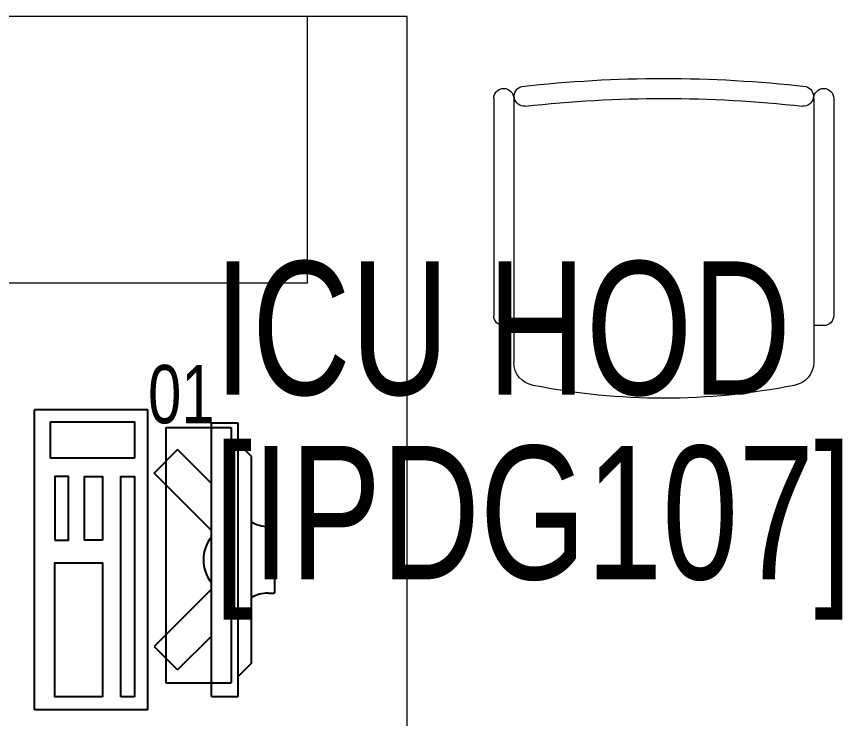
# Model space of a CAD drawing. Header units: millimetres. Extents: x 26027 to 581921, y 7230 to 233891.
# Drawn here: x 474523 to 475762, y 179278 to 180330 of the extents above; entities that cross this region are included whole.
import ezdxf

# ---------------------------------------------------------------- set-up
doc = ezdxf.new("R2010")
doc.units = ezdxf.units.MM
doc.header["$LTSCALE"] = 5
doc.linetypes.add('HIDDEN', pattern=[9.525, 6.35, -3.175])
doc.layers.add('72_EGR_BASE_TEXT', color=7, linetype='Continuous', lineweight=5)
doc.layers.add('Medical Equipment and Furniture', color=163, linetype='Continuous', lineweight=0)
doc.layers.add('GE-ARCHITECTURAL_ELEMENTS', color=8, linetype='Continuous')
doc.styles.add('X3G_ENTITY_257CFD', font='swisscl.ttf', dxfattribs={"height": 200})
doc.styles.add('X3G_ENTITY_2587EA', font='swisscl.ttf', dxfattribs={"height": 200})

# ---------------------------------------------------------------- blocks, each defined once
blk = doc.blocks.new('ITCWLS1-P')
at = {"layer": 'GE-ARCHITECTURAL_ELEMENTS'}
for p, q in [((-0.17, 0.45), (-0.17, 0)), ((-0.17, 0.45), (0, 0.45)), ((0, 0.45), (0, 0)), ((-0.2651, 0.43, 0), (-0.3051, 0.43, 0)), ((-0.3051, 0.43, 0), (-0.3051, 0.02, 0)), ((-0.2651, 0.43, 0), (-0.2651, 0.02, 0)), ((-0.1496, 0.4305), (-0.1291, 0.4305)), ((-0.1291, 0.4305), (-0.1291, 0.4089)), ((-0.197, 0.4094), (-0.295, 0.4094)), ((-0.295, 0.0264), (-0.295, 0.4094)), ((-0.197, 0.0264), (-0.197, 0.4094)), ((-0.3251, 0.38, 0), (-0.3051, 0.4, 0)), ((-0.3251, 0.38, 0), (-0.3251, 0.07, 0)), ((-0.3503, 0.275), (-0.3596, 0.275)), ((-0.3596, 0.175), (-0.3596, 0.275)), ((-0.3503, 0.175), (-0.3596, 0.175)), ((-0.3251, 0.07, 0), (-0.3051, 0.05, 0)), ((-0.197, 0.0264), (-0.295, 0.0264)), ((-0.3051, 0.02, 0), (-0.2651, 0.02, 0)), ((-0.17, 0), (0, 0))]:
    blk.add_line(p, q, dxfattribs=at)
at = {"layer": 'GE-ARCHITECTURAL_ELEMENTS', "extrusion": (2.48281e-10, 3.18408e-10, -1)}
for p, q in [((-0.2651, 0.3395), (-0.2144, 0.3902)), ((-0.1791, 0.3548), (-0.2144, 0.3902)), ((-0.2651, 0.2688), (-0.1791, 0.3548))]:
    blk.add_line(p, q, dxfattribs=at)
at = {"layer": 'GE-ARCHITECTURAL_ELEMENTS', "extrusion": (2.48281e-10, -3.18408e-10, -1)}
for p, q in [((-0.2651, 0.1812), (-0.1791, 0.0952)), ((-0.2651, 0.1105), (-0.2144, 0.0598)), ((-0.1791, 0.0952), (-0.2144, 0.0598))]:
    blk.add_line(p, q, dxfattribs=at)
at = {"layer": 'GE-ARCHITECTURAL_ELEMENTS'}
for points in [[(-0.1291, 0.4089), (-0.1291, 0.1), (-0.1496, 0.1), (-0.1496, 0.4305)], [(-0.1496, 0.1), (-0.1496, 0.1), (-0.1496, 0.1), (-0.1496, 0.1), (-0.1496, 0.1), (-0.1496, 0.1), (-0.1496, 0.1), (-0.1496, 0.1), (-0.1496, 0.1)], [(-0.1496, 0.1), (-0.1496, 0.1), (-0.1496, 0.1), (-0.1496, 0.1), (-0.1496, 0.1), (-0.1496, 0.1), (-0.1496, 0.1), (-0.1496, 0.1), (-0.1496, 0.1), (-0.1496, 0.1), (-0.1496, 0.1), (-0.1496, 0.1), (-0.1496, 0.1), (-0.1496, 0.1), (-0.1496, 0.1), (-0.1496, 0.1), (-0.1496, 0.1), (-0.1496, 0.1)], [(-0.1496, 0.1), (-0.1496, 0.1), (-0.1496, 0.1), (-0.1496, 0.1), (-0.1496, 0.1), (-0.1496, 0.1), (-0.1496, 0.1), (-0.1496, 0.1), (-0.1496, 0.1), (-0.1496, 0.1)], [(-0.1496, 0.1), (-0.1496, 0.1), (-0.1496, 0.1), (-0.1496, 0.1), (-0.1496, 0.1), (-0.1496, 0.1), (-0.1496, 0.1)], [(-0.1496, 0.1), (-0.1496, 0.1), (-0.1496, 0.1), (-0.1496, 0.1), (-0.1496, 0.1), (-0.1496, 0.1), (-0.1496, 0.1), (-0.1496, 0.1), (-0.1496, 0.1), (-0.1496, 0.1)], [(-0.1496, 0.1), (-0.1496, 0.1), (-0.1496, 0.1), (-0.1496, 0.1), (-0.1496, 0.1), (-0.1496, 0.1), (-0.1496, 0.1), (-0.1496, 0.1), (-0.1496, 0.1), (-0.1496, 0.1), (-0.1496, 0.1), (-0.1496, 0.1), (-0.1496, 0.1), (-0.1496, 0.1), (-0.1496, 0.1)], [(-0.1496, 0.1), (-0.1496, 0.1), (-0.1496, 0.1), (-0.1496, 0.1), (-0.1496, 0.1), (-0.1496, 0.1), (-0.1496, 0.1), (-0.1496, 0.1), (-0.1496, 0.1), (-0.1496, 0.1)], [(-0.1496, 0.1), (-0.1496, 0.1), (-0.1496, 0.1), (-0.1496, 0.1), (-0.1496, 0.1), (-0.1496, 0.1), (-0.1496, 0.1), (-0.1496, 0.1), (-0.1496, 0.1), (-0.1496, 0.1)], [(-0.1496, 0.1), (-0.1496, 0.1), (-0.1496, 0.1), (-0.1496, 0.1), (-0.1496, 0.1), (-0.1496, 0.1), (-0.1496, 0.1), (-0.1496, 0.1), (-0.1496, 0.1), (-0.1496, 0.1), (-0.1496, 0.1), (-0.1496, 0.1), (-0.1496, 0.1), (-0.1496, 0.1), (-0.1496, 0.1), (-0.1496, 0.1), (-0.1496, 0.1), (-0.1496, 0.1), (-0.1496, 0.1), (-0.1496, 0.1), (-0.1496, 0.1), (-0.1496, 0.1), (-0.1496, 0.1), (-0.1496, 0.1), (-0.1496, 0.1), (-0.1496, 0.1), (-0.1496, 0.1), (-0.1496, 0.1), (-0.1496, 0.1), (-0.1496, 0.1), (-0.1496, 0.1), (-0.1496, 0.1), (-0.1496, 0.1), (-0.1496, 0.1), (-0.1496, 0.1), (-0.1496, 0.1), (-0.1496, 0.1), (-0.1496, 0.1), (-0.1496, 0.1), (-0.1496, 0.1), (-0.1496, 0.1), (-0.1496, 0.1), (-0.1496, 0.1), (-0.1496, 0.1), (-0.1496, 0.1), (-0.1496, 0.1), (-0.1496, 0.1), (-0.1496, 0.1), (-0.1496, 0.1), (-0.1496, 0.1), (-0.1496, 0.1), (-0.1496, 0.1), (-0.1496, 0.1), (-0.1496, 0.1)], [(-0.1496, 0.1), (-0.1496, 0.1), (-0.1496, 0.1), (-0.1496, 0.1), (-0.1496, 0.1), (-0.1496, 0.1), (-0.1496, 0.1), (-0.1496, 0.1), (-0.1496, 0.1), (-0.1496, 0.1), (-0.1496, 0.1), (-0.1496, 0.1), (-0.1496, 0.1), (-0.1496, 0.1), (-0.1496, 0.1), (-0.1496, 0.1), (-0.1496, 0.1), (-0.1496, 0.1), (-0.1496, 0.1), (-0.1496, 0.1), (-0.1496, 0.1), (-0.1496, 0.1), (-0.1496, 0.1), (-0.1496, 0.1), (-0.1496, 0.1), (-0.1496, 0.1), (-0.1496, 0.1), (-0.1496, 0.1), (-0.1496, 0.1), (-0.1496, 0.1), (-0.1496, 0.1), (-0.1496, 0.1), (-0.1496, 0.1), (-0.1496, 0.1), (-0.1496, 0.1), (-0.1496, 0.1), (-0.1496, 0.1), (-0.1496, 0.1), (-0.1496, 0.1), (-0.1496, 0.1), (-0.1496, 0.1), (-0.1496, 0.1), (-0.1496, 0.1), (-0.1496, 0.1), (-0.1496, 0.1), (-0.1496, 0.1), (-0.1496, 0.1), (-0.1496, 0.1), (-0.1496, 0.1), (-0.1496, 0.1), (-0.1496, 0.1), (-0.1496, 0.1), (-0.1496, 0.1), (-0.1496, 0.1), (-0.1496, 0.1), (-0.1496, 0.1), (-0.1496, 0.1), (-0.1496, 0.1), (-0.1496, 0.1), (-0.1496, 0.1), (-0.1496, 0.1), (-0.1496, 0.1), (-0.1496, 0.1), (-0.1496, 0.1), (-0.1496, 0.1), (-0.1496, 0.1), (-0.1496, 0.1), (-0.1496, 0.1), (-0.1496, 0.1), (-0.1496, 0.1), (-0.1496, 0.1), (-0.1496, 0.1), (-0.1496, 0.1), (-0.1496, 0.1), (-0.1496, 0.1), (-0.1496, 0.1), (-0.1496, 0.1), (-0.1496, 0.1), (-0.1496, 0.1), (-0.1496, 0.1), (-0.1496, 0.1), (-0.1496, 0.1), (-0.1496, 0.1), (-0.1496, 0.1), (-0.1496, 0.1), (-0.1496, 0.1), (-0.1496, 0.1), (-0.1496, 0.1), (-0.1496, 0.1)], [(-0.1496, 0.1), (-0.1496, 0.1), (-0.1496, 0.1), (-0.1496, 0.1), (-0.1496, 0.1), (-0.1496, 0.1), (-0.1496, 0.1), (-0.1496, 0.1), (-0.1496, 0.1), (-0.1496, 0.1), (-0.1496, 0.1), (-0.1496, 0.1)], [(-0.1496, 0.1), (-0.1496, 0.1), (-0.1496, 0.1), (-0.1496, 0.1), (-0.1496, 0.1), (-0.1496, 0.1), (-0.1496, 0.1)], [(-0.1496, 0.1), (-0.1496, 0.1), (-0.1496, 0.1), (-0.1496, 0.1), (-0.1496, 0.1), (-0.1496, 0.1), (-0.1496, 0.1), (-0.1496, 0.1), (-0.1496, 0.1), (-0.1496, 0.1), (-0.1496, 0.1), (-0.1496, 0.1), (-0.1496, 0.1), (-0.1496, 0.1), (-0.1496, 0.1), (-0.1496, 0.1), (-0.1496, 0.1)], [(-0.1496, 0.1), (-0.1496, 0.1), (-0.1496, 0.1), (-0.1496, 0.1), (-0.1496, 0.1), (-0.1496, 0.1), (-0.1496, 0.1), (-0.1496, 0.1), (-0.1496, 0.1), (-0.1496, 0.1), (-0.1496, 0.1), (-0.1496, 0.1), (-0.1496, 0.1), (-0.1496, 0.1), (-0.1496, 0.1), (-0.1496, 0.1), (-0.1496, 0.1), (-0.1496, 0.1), (-0.1496, 0.1), (-0.1496, 0.1), (-0.1496, 0.1), (-0.1496, 0.1), (-0.1496, 0.1), (-0.1496, 0.1), (-0.1496, 0.1), (-0.1496, 0.1), (-0.1496, 0.1), (-0.1496, 0.1), (-0.1496, 0.1), (-0.1496, 0.1), (-0.1496, 0.1), (-0.1496, 0.1), (-0.1496, 0.1), (-0.1496, 0.1), (-0.1496, 0.1), (-0.1496, 0.1), (-0.1496, 0.1), (-0.1496, 0.1), (-0.1496, 0.1), (-0.1496, 0.1), (-0.1496, 0.1), (-0.1496, 0.1), (-0.1496, 0.1), (-0.1496, 0.1), (-0.1496, 0.1), (-0.1496, 0.1), (-0.1496, 0.1), (-0.1496, 0.1), (-0.1496, 0.1), (-0.1496, 0.1), (-0.1496, 0.1), (-0.1496, 0.1), (-0.1496, 0.1), (-0.1496, 0.1), (-0.1496, 0.1), (-0.1496, 0.1), (-0.1496, 0.1), (-0.1496, 0.1), (-0.1496, 0.1), (-0.1496, 0.1), (-0.1496, 0.1), (-0.1496, 0.1), (-0.1496, 0.1), (-0.1496, 0.1), (-0.1496, 0.1), (-0.1496, 0.1), (-0.1496, 0.1), (-0.1496, 0.1), (-0.1496, 0.1), (-0.1496, 0.1), (-0.1496, 0.1), (-0.1496, 0.1), (-0.1496, 0.1), (-0.1496, 0.1), (-0.1496, 0.1), (-0.1496, 0.1), (-0.1496, 0.1), (-0.1496, 0.1), (-0.1496, 0.1), (-0.1496, 0.1), (-0.1496, 0.1), (-0.1496, 0.1), (-0.1496, 0.1), (-0.1496, 0.1), (-0.1496, 0.1), (-0.1496, 0.1), (-0.1496, 0.1), (-0.1496, 0.1), (-0.1496, 0.1), (-0.1496, 0.1), (-0.1496, 0.1), (-0.1496, 0.1), (-0.1496, 0.1), (-0.1496, 0.1), (-0.1496, 0.1), (-0.1496, 0.1), (-0.1496, 0.1), (-0.1496, 0.1), (-0.1496, 0.1), (-0.1496, 0.1), (-0.1496, 0.1), (-0.1496, 0.1), (-0.1496, 0.1), (-0.1496, 0.1), (-0.1496, 0.1), (-0.1496, 0.1), (-0.1496, 0.1), (-0.1496, 0.1), (-0.1496, 0.1), (-0.1496, 0.1), (-0.1496, 0.1)], [(-0.1496, 0.1), (-0.1496, 0.1), (-0.1496, 0.1), (-0.1496, 0.1), (-0.1496, 0.1), (-0.1496, 0.1), (-0.1496, 0.1), (-0.1496, 0.1)]]:
    blk.add_lwpolyline(points, dxfattribs=at)
for points in [[(-0.1019, 0.4305), (-0.0304, 0.4305), (-0.0304, 0.2294), (-0.1019, 0.2294)], [(-0.1019, 0.1954), (-0.0747, 0.1954), (-0.0747, 0.1), (-0.1019, 0.1)], [(-0.0304, 0.1954), (-0.0508, 0.1954), (-0.0508, 0.1), (-0.0304, 0.1)], [(-0.1496, 0.1), (-0.1496, 0.1), (-0.1496, 0.1), (-0.1496, 0.1), (-0.1496, 0.1), (-0.1496, 0.1), (-0.1496, 0.1), (-0.1496, 0.1), (-0.1496, 0.1), (-0.1496, 0.1), (-0.1496, 0.1), (-0.1496, 0.1), (-0.1496, 0.1), (-0.1496, 0.1), (-0.1496, 0.1), (-0.1496, 0.1), (-0.1496, 0.1), (-0.1496, 0.1), (-0.1496, 0.1), (-0.1496, 0.1), (-0.1496, 0.1), (-0.1496, 0.1), (-0.1496, 0.1), (-0.1496, 0.1), (-0.1496, 0.1), (-0.1496, 0.1), (-0.1496, 0.1), (-0.1496, 0.1), (-0.1496, 0.1), (-0.1496, 0.1), (-0.1496, 0.1), (-0.1496, 0.1), (-0.1496, 0.1), (-0.1496, 0.1), (-0.1496, 0.1), (-0.1496, 0.1), (-0.1496, 0.1), (-0.1496, 0.1), (-0.1496, 0.1), (-0.1496, 0.1), (-0.1496, 0.1), (-0.1496, 0.1), (-0.1496, 0.1), (-0.1496, 0.1), (-0.1496, 0.1), (-0.1496, 0.1), (-0.1496, 0.1), (-0.1496, 0.1), (-0.1496, 0.1), (-0.1496, 0.1), (-0.1496, 0.1), (-0.1496, 0.1), (-0.1496, 0.1), (-0.1496, 0.1), (-0.1496, 0.1), (-0.1496, 0.1), (-0.1496, 0.1), (-0.1496, 0.1), (-0.1496, 0.1), (-0.1496, 0.1), (-0.1496, 0.1), (-0.1496, 0.1), (-0.1496, 0.1), (-0.1496, 0.1), (-0.1496, 0.1), (-0.1496, 0.1), (-0.1496, 0.1), (-0.1496, 0.1), (-0.1496, 0.1), (-0.1496, 0.1), (-0.1496, 0.1), (-0.1496, 0.1), (-0.1496, 0.1), (-0.1496, 0.1), (-0.1496, 0.1), (-0.1496, 0.1), (-0.1496, 0.1), (-0.1496, 0.1), (-0.1496, 0.1), (-0.1496, 0.1), (-0.1496, 0.1), (-0.1496, 0.1), (-0.1496, 0.1), (-0.1496, 0.1), (-0.1496, 0.1), (-0.1496, 0.1), (-0.1496, 0.1), (-0.1496, 0.1), (-0.1496, 0.1), (-0.1496, 0.1), (-0.1496, 0.1), (-0.1496, 0.1), (-0.1496, 0.1), (-0.1496, 0.1), (-0.1496, 0.1), (-0.1496, 0.1), (-0.1496, 0.1), (-0.1496, 0.1), (-0.1496, 0.1), (-0.1496, 0.1), (-0.1496, 0.1), (-0.1496, 0.1), (-0.1496, 0.1), (-0.1496, 0.1), (-0.1496, 0.1), (-0.1496, 0.1), (-0.1496, 0.1), (-0.1496, 0.1), (-0.1496, 0.1), (-0.1496, 0.1), (-0.1496, 0.1), (-0.1496, 0.1), (-0.1496, 0.1), (-0.1496, 0.1), (-0.1496, 0.1), (-0.1496, 0.1), (-0.1496, 0.1), (-0.1496, 0.1), (-0.1496, 0.1), (-0.1496, 0.1), (-0.1496, 0.1), (-0.1496, 0.1), (-0.1496, 0.1), (-0.1496, 0.1), (-0.1496, 0.1), (-0.1496, 0.1), (-0.1496, 0.1), (-0.1496, 0.1), (-0.1496, 0.1), (-0.1496, 0.1), (-0.1496, 0.1), (-0.1496, 0.1), (-0.1496, 0.1), (-0.1496, 0.1), (-0.1496, 0.1), (-0.1496, 0.1), (-0.1496, 0.1), (-0.1496, 0.1), (-0.1496, 0.1), (-0.1496, 0.1), (-0.1496, 0.1), (-0.1496, 0.1), (-0.1496, 0.1), (-0.1496, 0.1), (-0.1496, 0.1), (-0.1496, 0.1), (-0.1496, 0.1), (-0.1496, 0.1), (-0.1496, 0.1), (-0.1496, 0.1), (-0.1496, 0.1), (-0.1496, 0.1), (-0.1496, 0.1), (-0.1496, 0.1), (-0.1496, 0.1), (-0.1496, 0.1), (-0.1496, 0.1), (-0.1496, 0.1), (-0.1496, 0.1), (-0.1496, 0.1), (-0.1496, 0.1), (-0.1496, 0.1), (-0.1496, 0.1), (-0.1496, 0.1), (-0.1496, 0.1), (-0.1496, 0.1), (-0.1496, 0.1), (-0.1496, 0.1), (-0.1496, 0.1), (-0.1496, 0.1), (-0.1496, 0.1), (-0.1496, 0.1), (-0.1496, 0.1), (-0.1496, 0.1), (-0.1496, 0.1), (-0.1496, 0.1), (-0.1496, 0.1), (-0.1496, 0.1), (-0.1496, 0.1), (-0.1496, 0.1), (-0.1496, 0.1), (-0.1496, 0.1), (-0.1496, 0.1), (-0.1496, 0.1), (-0.1496, 0.1), (-0.1496, 0.1), (-0.1496, 0.1), (-0.1496, 0.1), (-0.1496, 0.1), (-0.1496, 0.1), (-0.1496, 0.1), (-0.1496, 0.1), (-0.1496, 0.1), (-0.1496, 0.1), (-0.1496, 0.1), (-0.1496, 0.1), (-0.1496, 0.1), (-0.1496, 0.1), (-0.1496, 0.1), (-0.1496, 0.1), (-0.1496, 0.1), (-0.1496, 0.1), (-0.1496, 0.1), (-0.1496, 0.1), (-0.1496, 0.1), (-0.1496, 0.1), (-0.1496, 0.1), (-0.1496, 0.1), (-0.1496, 0.1), (-0.1496, 0.1), (-0.1496, 0.1), (-0.1496, 0.1), (-0.1496, 0.1), (-0.1496, 0.1), (-0.1496, 0.1), (-0.1496, 0.1), (-0.1496, 0.1), (-0.1496, 0.1), (-0.1496, 0.1), (-0.1496, 0.1), (-0.1496, 0.1), (-0.1496, 0.1), (-0.1496, 0.1), (-0.1496, 0.1), (-0.1496, 0.1), (-0.1496, 0.1), (-0.1496, 0.1), (-0.1496, 0.1), (-0.1496, 0.1), (-0.1496, 0.1), (-0.1496, 0.1), (-0.1496, 0.1), (-0.1496, 0.1), (-0.1496, 0.1), (-0.1496, 0.1), (-0.1496, 0.1), (-0.1496, 0.1), (-0.1496, 0.1), (-0.1496, 0.1), (-0.1496, 0.1), (-0.1496, 0.1), (-0.1496, 0.1), (-0.1496, 0.1), (-0.1496, 0.1), (-0.1496, 0.1), (-0.1496, 0.1), (-0.1496, 0.1), (-0.1496, 0.1), (-0.1496, 0.1), (-0.1496, 0.1), (-0.1496, 0.1), (-0.1496, 0.1), (-0.1496, 0.1), (-0.1496, 0.1), (-0.1496, 0.1), (-0.1496, 0.1), (-0.1496, 0.1), (-0.1496, 0.1), (-0.1496, 0.1), (-0.1496, 0.1), (-0.1496, 0.1), (-0.1496, 0.1), (-0.1496, 0.1), (-0.1496, 0.1), (-0.1496, 0.1), (-0.1496, 0.1), (-0.1496, 0.1), (-0.1496, 0.1), (-0.1496, 0.1), (-0.1496, 0.1), (-0.1496, 0.1), (-0.1496, 0.1), (-0.1496, 0.1), (-0.1496, 0.1), (-0.1496, 0.1), (-0.1496, 0.1), (-0.1496, 0.1)], [(-0.1496, 0.1), (-0.1496, 0.1), (-0.1496, 0.1), (-0.1496, 0.1), (-0.1496, 0.1), (-0.1496, 0.1), (-0.1496, 0.1), (-0.1496, 0.1), (-0.1496, 0.1), (-0.1496, 0.1), (-0.1496, 0.1), (-0.1496, 0.1), (-0.1496, 0.1), (-0.1496, 0.1), (-0.1496, 0.1), (-0.1496, 0.1), (-0.1496, 0.1), (-0.1496, 0.1), (-0.1496, 0.1), (-0.1496, 0.1), (-0.1496, 0.1), (-0.1496, 0.1), (-0.1496, 0.1), (-0.1496, 0.1), (-0.1496, 0.1), (-0.1496, 0.1), (-0.1496, 0.1), (-0.1496, 0.1), (-0.1496, 0.1), (-0.1496, 0.1), (-0.1496, 0.1), (-0.1496, 0.1), (-0.1496, 0.1), (-0.1496, 0.1), (-0.1496, 0.1), (-0.1496, 0.1), (-0.1496, 0.1), (-0.1496, 0.1), (-0.1496, 0.1), (-0.1496, 0.1), (-0.1496, 0.1), (-0.1496, 0.1), (-0.1496, 0.1), (-0.1496, 0.1), (-0.1496, 0.1), (-0.1496, 0.1), (-0.1496, 0.1), (-0.1496, 0.1), (-0.1496, 0.1), (-0.1496, 0.1), (-0.1496, 0.1), (-0.1496, 0.1), (-0.1496, 0.1), (-0.1496, 0.1), (-0.1496, 0.1), (-0.1496, 0.1), (-0.1496, 0.1), (-0.1496, 0.1), (-0.1496, 0.1), (-0.1496, 0.1), (-0.1496, 0.1), (-0.1496, 0.1), (-0.1496, 0.1), (-0.1496, 0.1), (-0.1496, 0.1), (-0.1496, 0.1), (-0.1496, 0.1), (-0.1496, 0.1), (-0.1496, 0.1), (-0.1496, 0.1), (-0.1496, 0.1), (-0.1496, 0.1), (-0.1496, 0.1), (-0.1496, 0.1), (-0.1496, 0.1), (-0.1496, 0.1), (-0.1496, 0.1), (-0.1496, 0.1), (-0.1496, 0.1), (-0.1496, 0.1), (-0.1496, 0.1), (-0.1496, 0.1), (-0.1496, 0.1), (-0.1496, 0.1), (-0.1496, 0.1), (-0.1496, 0.1), (-0.1496, 0.1), (-0.1496, 0.1), (-0.1496, 0.1), (-0.1496, 0.1), (-0.1496, 0.1), (-0.1496, 0.1), (-0.1496, 0.1), (-0.1496, 0.1), (-0.1496, 0.1), (-0.1496, 0.1), (-0.1496, 0.1), (-0.1496, 0.1), (-0.1496, 0.1), (-0.1496, 0.1), (-0.1496, 0.1), (-0.1496, 0.1), (-0.1496, 0.1), (-0.1496, 0.1), (-0.1496, 0.1), (-0.1496, 0.1), (-0.1496, 0.1), (-0.1496, 0.1), (-0.1496, 0.1), (-0.1496, 0.1), (-0.1496, 0.1), (-0.1496, 0.1), (-0.1496, 0.1), (-0.1496, 0.1), (-0.1496, 0.1), (-0.1496, 0.1), (-0.1496, 0.1), (-0.1496, 0.1), (-0.1496, 0.1), (-0.1496, 0.1), (-0.1496, 0.1), (-0.1496, 0.1), (-0.1496, 0.1), (-0.1496, 0.1), (-0.1496, 0.1), (-0.1496, 0.1), (-0.1496, 0.1), (-0.1496, 0.1), (-0.1496, 0.1), (-0.1496, 0.1), (-0.1496, 0.1), (-0.1496, 0.1), (-0.1496, 0.1), (-0.1496, 0.1), (-0.1496, 0.1), (-0.1496, 0.1), (-0.1496, 0.1), (-0.1496, 0.1), (-0.1496, 0.1), (-0.1496, 0.1), (-0.1496, 0.1), (-0.1496, 0.1), (-0.1496, 0.1), (-0.1496, 0.1), (-0.1496, 0.1), (-0.1496, 0.1), (-0.1496, 0.1), (-0.1496, 0.1), (-0.1496, 0.1), (-0.1496, 0.1), (-0.1496, 0.1), (-0.1496, 0.1), (-0.1496, 0.1), (-0.1496, 0.1), (-0.1496, 0.1), (-0.1496, 0.1), (-0.1496, 0.1), (-0.1496, 0.1), (-0.1496, 0.1), (-0.1496, 0.1), (-0.1496, 0.1), (-0.1496, 0.1), (-0.1496, 0.1), (-0.1496, 0.1), (-0.1496, 0.1), (-0.1496, 0.1), (-0.1496, 0.1), (-0.1496, 0.1), (-0.1496, 0.1), (-0.1496, 0.1), (-0.1496, 0.1), (-0.1496, 0.1), (-0.1496, 0.1), (-0.1496, 0.1), (-0.1496, 0.1), (-0.1496, 0.1), (-0.1496, 0.1), (-0.1496, 0.1), (-0.1496, 0.1), (-0.1496, 0.1), (-0.1496, 0.1), (-0.1496, 0.1), (-0.1496, 0.1), (-0.1496, 0.1), (-0.1496, 0.1), (-0.1496, 0.1), (-0.1496, 0.1), (-0.1496, 0.1), (-0.1496, 0.1), (-0.1496, 0.1), (-0.1496, 0.1), (-0.1496, 0.1), (-0.1496, 0.1), (-0.1496, 0.1), (-0.1496, 0.1), (-0.1496, 0.1), (-0.1496, 0.1), (-0.1496, 0.1), (-0.1496, 0.1), (-0.1496, 0.1), (-0.1496, 0.1), (-0.1496, 0.1), (-0.1496, 0.1), (-0.1496, 0.1), (-0.1496, 0.1), (-0.1496, 0.1), (-0.1496, 0.1), (-0.1496, 0.1), (-0.1496, 0.1), (-0.1496, 0.1), (-0.1496, 0.1), (-0.1496, 0.1), (-0.1496, 0.1), (-0.1496, 0.1)], [(-0.1496, 0.1), (-0.1496, 0.1), (-0.1496, 0.1), (-0.1496, 0.1), (-0.1496, 0.1), (-0.1496, 0.1), (-0.1496, 0.1), (-0.1496, 0.1), (-0.1496, 0.1), (-0.1496, 0.1), (-0.1496, 0.1), (-0.1496, 0.1), (-0.1496, 0.1), (-0.1496, 0.1), (-0.1496, 0.1), (-0.1496, 0.1), (-0.1496, 0.1), (-0.1496, 0.1), (-0.1496, 0.1), (-0.1496, 0.1), (-0.1496, 0.1), (-0.1496, 0.1), (-0.1496, 0.1), (-0.1496, 0.1), (-0.1496, 0.1), (-0.1496, 0.1), (-0.1496, 0.1), (-0.1496, 0.1), (-0.1496, 0.1), (-0.1496, 0.1), (-0.1496, 0.1), (-0.1496, 0.1), (-0.1496, 0.1), (-0.1496, 0.1), (-0.1496, 0.1), (-0.1496, 0.1), (-0.1496, 0.1), (-0.1496, 0.1), (-0.1496, 0.1), (-0.1496, 0.1), (-0.1496, 0.1), (-0.1496, 0.1), (-0.1496, 0.1), (-0.1496, 0.1), (-0.1496, 0.1), (-0.1496, 0.1), (-0.1496, 0.1), (-0.1496, 0.1), (-0.1496, 0.1), (-0.1496, 0.1), (-0.1496, 0.1), (-0.1496, 0.1), (-0.1496, 0.1), (-0.1496, 0.1), (-0.1496, 0.1), (-0.1496, 0.1), (-0.1496, 0.1), (-0.1496, 0.1), (-0.1496, 0.1), (-0.1496, 0.1), (-0.1496, 0.1), (-0.1496, 0.1), (-0.1496, 0.1), (-0.1496, 0.1), (-0.1496, 0.1), (-0.1496, 0.1), (-0.1496, 0.1), (-0.1496, 0.1), (-0.1496, 0.1), (-0.1496, 0.1), (-0.1496, 0.1), (-0.1496, 0.1), (-0.1496, 0.1), (-0.1496, 0.1), (-0.1496, 0.1), (-0.1496, 0.1), (-0.1496, 0.1), (-0.1496, 0.1), (-0.1496, 0.1), (-0.1496, 0.1), (-0.1496, 0.1), (-0.1496, 0.1), (-0.1496, 0.1), (-0.1496, 0.1), (-0.1496, 0.1), (-0.1496, 0.1), (-0.1496, 0.1), (-0.1496, 0.1), (-0.1496, 0.1), (-0.1496, 0.1), (-0.1496, 0.1), (-0.1496, 0.1), (-0.1496, 0.1), (-0.1496, 0.1), (-0.1496, 0.1), (-0.1496, 0.1), (-0.1496, 0.1), (-0.1496, 0.1), (-0.1496, 0.1), (-0.1496, 0.1), (-0.1496, 0.1), (-0.1496, 0.1), (-0.1496, 0.1), (-0.1496, 0.1), (-0.1496, 0.1), (-0.1496, 0.1), (-0.1496, 0.1), (-0.1496, 0.1), (-0.1496, 0.1), (-0.1496, 0.1), (-0.1496, 0.1), (-0.1496, 0.1), (-0.1496, 0.1), (-0.1496, 0.1), (-0.1496, 0.1), (-0.1496, 0.1), (-0.1496, 0.1), (-0.1496, 0.1), (-0.1496, 0.1), (-0.1496, 0.1), (-0.1496, 0.1), (-0.1496, 0.1), (-0.1496, 0.1), (-0.1496, 0.1), (-0.1496, 0.1), (-0.1496, 0.1), (-0.1496, 0.1), (-0.1496, 0.1), (-0.1496, 0.1), (-0.1496, 0.1), (-0.1496, 0.1), (-0.1496, 0.1), (-0.1496, 0.1), (-0.1496, 0.1), (-0.1496, 0.1), (-0.1496, 0.1), (-0.1496, 0.1), (-0.1496, 0.1), (-0.1496, 0.1), (-0.1496, 0.1), (-0.1496, 0.1), (-0.1496, 0.1), (-0.1496, 0.1), (-0.1496, 0.1), (-0.1496, 0.1), (-0.1496, 0.1), (-0.1496, 0.1), (-0.1496, 0.1), (-0.1496, 0.1), (-0.1496, 0.1), (-0.1496, 0.1), (-0.1496, 0.1), (-0.1496, 0.1), (-0.1496, 0.1), (-0.1496, 0.1), (-0.1496, 0.1), (-0.1496, 0.1), (-0.1496, 0.1), (-0.1496, 0.1), (-0.1496, 0.1), (-0.1496, 0.1), (-0.1496, 0.1), (-0.1496, 0.1), (-0.1496, 0.1), (-0.1496, 0.1), (-0.1496, 0.1), (-0.1496, 0.1), (-0.1496, 0.1), (-0.1496, 0.1), (-0.1496, 0.1), (-0.1496, 0.1), (-0.1496, 0.1), (-0.1496, 0.1), (-0.1496, 0.1), (-0.1496, 0.1), (-0.1496, 0.1), (-0.1496, 0.1), (-0.1496, 0.1), (-0.1496, 0.1), (-0.1496, 0.1), (-0.1496, 0.1), (-0.1496, 0.1), (-0.1496, 0.1), (-0.1496, 0.1), (-0.1496, 0.1), (-0.1496, 0.1), (-0.1496, 0.1), (-0.1496, 0.1), (-0.1496, 0.1), (-0.1496, 0.1), (-0.1496, 0.1), (-0.1496, 0.1), (-0.1496, 0.1), (-0.1496, 0.1), (-0.1496, 0.1), (-0.1496, 0.1), (-0.1496, 0.1), (-0.1496, 0.1), (-0.1496, 0.1), (-0.1496, 0.1), (-0.1496, 0.1), (-0.1496, 0.1), (-0.1496, 0.1), (-0.1496, 0.1), (-0.1496, 0.1), (-0.1496, 0.1), (-0.1496, 0.1), (-0.1496, 0.1), (-0.1496, 0.1), (-0.1496, 0.1), (-0.1496, 0.1), (-0.1496, 0.1), (-0.1496, 0.1), (-0.1496, 0.1), (-0.1496, 0.1), (-0.1496, 0.1), (-0.1496, 0.1), (-0.1496, 0.1), (-0.1496, 0.1)], [(-0.1496, 0.0727), (-0.0236, 0.0727), (-0.0236, 0.0182), (-0.1496, 0.0182)]]:
    blk.add_lwpolyline(points, close=True, dxfattribs=at)
for centre, radius, start, end in [((-0.3503, 0.325), 0.05, 270, 300.3093), ((-0.3089, 0.225), 0.0556, 321.9431, 38.0569), ((-0.3503, 0.125), 0.05, 59.6907, 90)]:
    blk.add_arc(centre, radius, start, end, dxfattribs=at)
blk = doc.blocks.new('GF21043-P')
at = {"color": 0}
for p, q in [((0.8, 0.75), (-0.8, 0.75)), ((-0.8, 0.75), (-0.8, 0))]:
    blk.add_line(p, q, dxfattribs=at)
at = {"color": 0, "linetype": 'HIDDEN'}
for p, q in [((-0.8, 0.6), (-0.4, 0.6)), ((-0.4, 0.6), (-0.4, 0))]:
    blk.add_line(p, q, dxfattribs=at)
blk = doc.blocks.new('GF21016-P')
at = {"color": 0, "extrusion": (-1.24384e-09, -1.20261e-09, -1)}
for p, q in [((0.0128, 0.0179), (0.0128, 0.4136)), ((0.4628, 0.0179), (0.4628, 0.4136)), ((-0.0022, 0.3585), (0.0128, 0.3585)), ((0.4778, 0.3585), (0.4628, 0.3585)), ((-0.0172, 0.0179), (-0.0172, 0.3435)), ((0.4928, 0.0179), (0.4928, 0.3435)), ((0.4778, 0.0029), (0.4778, 0.0029))]:
    blk.add_line(p, q, dxfattribs=at)
for centre, radius, start, end in [((-0.2378, -0.5362), 1.0036, 78.7568, 101.2432), ((-0.0478, 0.4136), 0.035, 0, 80.6557), ((-0.4278, 0.4136), 0.035, 99.3443, 180), ((0.0022, 0.3435), 0.015, 0, 90), ((-0.4778, 0.3435), 0.015, 90, 180), ((-0.0284, 0.0145), 0.015, 284.3864, 95.5209), ((-0.2378, 1.8928), 1.8749, 263.6341, 276.3659), ((-0.4471, 0.0145), 0.015, 84.4791, 255.6136), ((0.0022, 0.0179), 0.015, 270, 0), ((0.0022, 0.0179), 0.015, 180, 270), ((-0.4778, 0.0179), 0.015, 270, 0), ((-0.4778, 0.0179), 0.015, 180, 270), ((-0.2378, 1.8734), 1.8855, 263.5119, 276.4881)]:
    blk.add_arc(centre, radius, start, end, dxfattribs=at)

msp = doc.modelspace()

# ---------------------------------------------------------------- block references
at = {"layer": 'Medical Equipment and Furniture', "extrusion": (1.19909e-18, -8.17187e-07, 1), "xscale": 1000.000000000003, "yscale": 1000.000000000003, "zscale": 1000.000000000003, "rotation": 270}
msp.add_blockref('GF21043-P', (474358.8, 179530.3, 2.2), dxfattribs=at)
at = {"layer": 'Medical Equipment and Furniture', "extrusion": (2.67577e-11, -8.17196e-07, -1), "xscale": -1000, "yscale": 999.9999999999999, "zscale": 999.9999999999999, "rotation": 180.0000251128832}
msp.add_blockref('GF21016-P', (-475731.5, 180225.3, -2.5), dxfattribs=at)
at = {"layer": 'Medical Equipment and Furniture', "extrusion": (2.20203e-06, -2.34751e-05, 1), "xscale": 1000.000000000001, "yscale": 1000.000000000001, "zscale": 1000.000000000001, "rotation": 179.9985892363079}
msp.add_blockref('ITCWLS1-P', (474550.1, 179740.6, -0.8), dxfattribs=at)

# ---------------------------------------------------------------- texts
at = {"layer": '72_EGR_BASE_TEXT', "insert": (475251.8, 179963.1, 2.4), "char_height": 200, "width": 2995.327, "attachment_point": 2, "style": 'X3G_ENTITY_2587EA'}
msp.add_mtext('ICU HOD', dxfattribs=at)
at = {"layer": '72_EGR_BASE_TEXT', "insert": (475297.8, 179686.4, 2.4), "char_height": 200, "attachment_point": 2, "style": 'X3G_ENTITY_2587EA'}
msp.add_mtext('[IPDG107]', dxfattribs=at)
at = {"layer": 'Medical Equipment and Furniture', "insert": (474770.1, 179807.7, 2.4), "char_height": 87.47, "attachment_point": 2, "style": 'X3G_ENTITY_257CFD'}
msp.add_mtext('01', dxfattribs=at)

doc.saveas('drawing.dxf')
